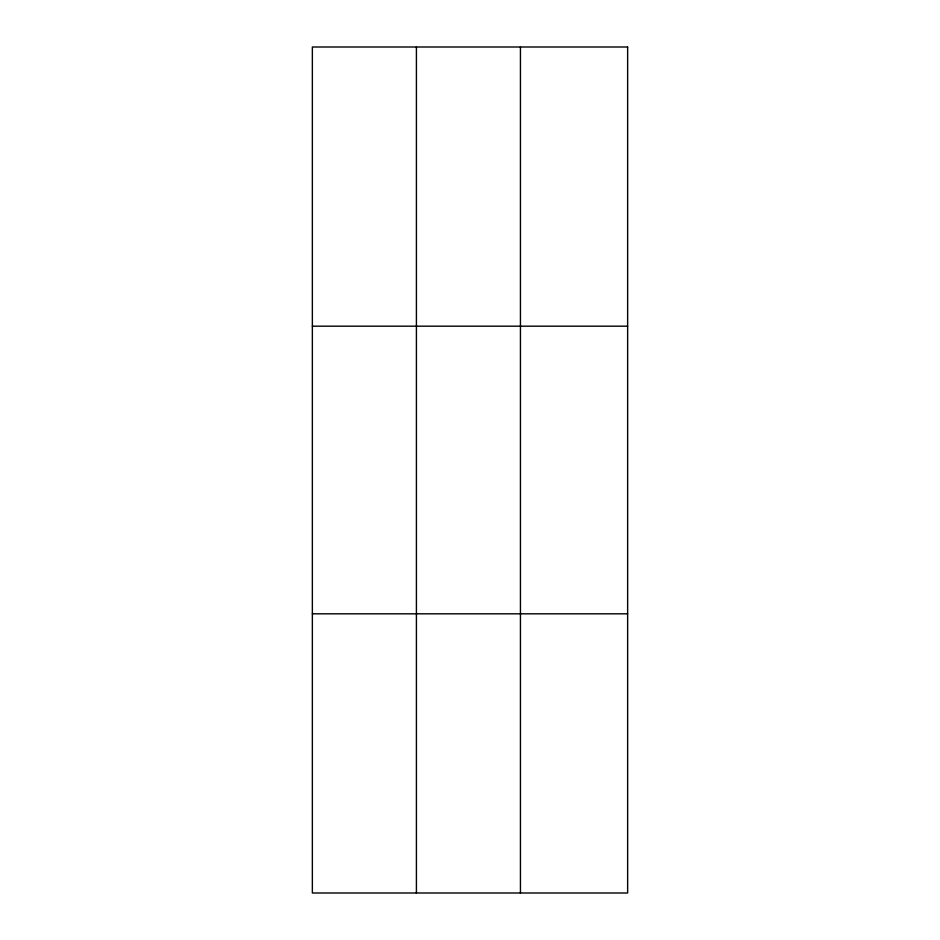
<?xml version="1.0" encoding="UTF-8"?>
<svg xmlns="http://www.w3.org/2000/svg" width="940" height="940" viewBox="0 0 940 940"><rect width="100%" height="100%" fill="white"/><g stroke="black" fill="none" stroke-linecap="round" stroke-linejoin="round"><path stroke-width="1.41" d="M416.408 893L416.408 47M520.443 893L520.443 47M312.362 326.18L627.638 326.18M312.362 613.82L627.638 613.82M627.638 47L627.638 893L312.362 893L312.362 47L627.638 47"/></g></svg>
